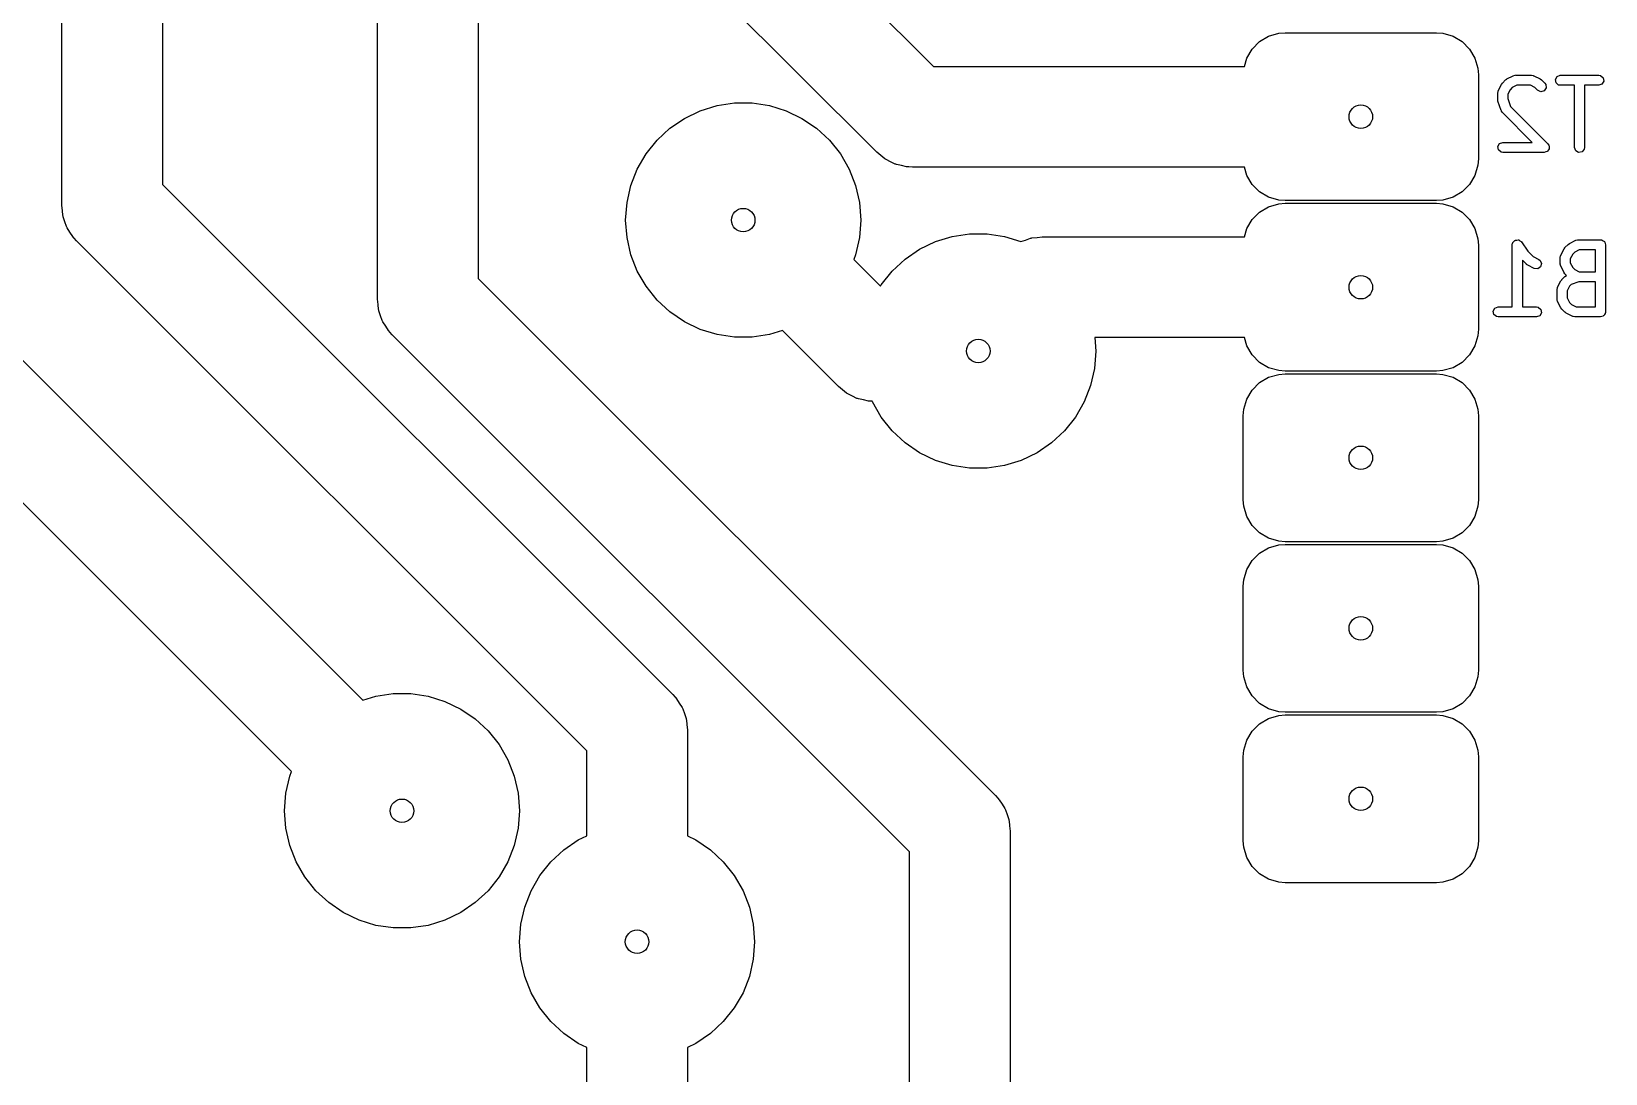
# Model space of a CAD drawing. Extents: x 90.5 to 180.6, y -135.5 to -50.2.
# Drawn here: x 156.03 to 179.46, y -83.64 to -68.12 of the extents above; entities that cross this region are included whole.
import ezdxf

# ---------------------------------------------------------------- set-up
doc = ezdxf.new("R2010")
doc.units = 0
doc.layers.add('BLACK', color=7, linetype='CONTINUOUS')

msp = doc.modelspace()

# ---------------------------------------------------------------- linework, layer by layer
at = {"layer": 'BLACK', "linetype": 'CONTINUOUS'}
for p, q in [((156.48, -70.705), (156.48, -55.05)), ((157.98, -55.3607), (157.98, -70.3943)), ((165.72, -64.8993), (169.456, -68.635)), ((161.18, -72.105), (161.18, -66.4244)), ((162.68, -66.4244), (162.68, -71.7943)), ((168.615, -69.9153), (165.136, -66.4368)), ((174.312, -68.2662), (174.447, -68.1864)), ((174.447, -68.1864), (174.597, -68.1427)), ((174.597, -68.1427), (174.695, -68.135)), ((174.695, -68.135), (176.945, -68.135)), ((176.945, -68.135), (177.043, -68.1427)), ((177.043, -68.1427), (177.193, -68.1864)), ((177.193, -68.1864), (177.328, -68.2662)), ((174.121, -68.5118), (174.201, -68.3769)), ((174.201, -68.3769), (174.312, -68.2662)), ((177.328, -68.2662), (177.439, -68.3769)), ((177.439, -68.3769), (177.519, -68.5118)), ((169.456, -68.635), (174.086, -68.635)), ((174.086, -68.635), (174.121, -68.5118)), ((177.519, -68.5118), (177.562, -68.6622)), ((177.562, -68.6622), (177.57, -68.76)), ((177.57, -68.76), (177.57, -70.01)), ((177.914, -68.9041), (177.927, -68.8861)), ((177.927, -68.8861), (177.928, -68.8846)), ((177.928, -68.8846), (177.976, -68.837)), ((177.976, -68.837), (177.994, -68.8241)), ((177.994, -68.8241), (177.995, -68.8229)), ((177.995, -68.8229), (178.09, -68.7753)), ((178.09, -68.7753), (178.115, -68.7679)), ((178.115, -68.7679), (178.12, -68.7689)), ((178.12, -68.7689), (178.124, -68.7674)), ((178.124, -68.7674), (178.362, -68.7674)), ((178.362, -68.7674), (178.388, -68.7719)), ((178.388, -68.7719), (178.391, -68.7748)), ((178.391, -68.7748), (178.395, -68.7753)), ((178.395, -68.7753), (178.491, -68.8229)), ((178.491, -68.8229), (178.509, -68.8363)), ((178.509, -68.8363), (178.51, -68.837)), ((178.51, -68.837), (178.558, -68.8846)), ((178.558, -68.8846), (178.573, -68.9059)), ((178.717, -68.8294), (178.742, -68.7849)), ((178.726, -68.8799), (178.717, -68.8294)), ((178.765, -68.9129), (178.726, -68.8799)), ((178.742, -68.7849), (178.79, -68.7674)), ((178.79, -68.7674), (179.362, -68.7674)), ((179.362, -68.7674), (179.388, -68.7719)), ((179.388, -68.7719), (179.427, -68.8049)), ((179.436, -68.8554), (179.41, -68.8998)), ((179.427, -68.8049), (179.436, -68.8554)), ((177.858, -69.0329), (177.863, -69.0072)), ((177.858, -69.1281), (177.858, -69.0329)), ((177.859, -69.1296), (177.858, -69.1281)), ((177.862, -69.1518), (177.859, -69.1296)), ((177.863, -69.0072), (177.866, -69.0038)), ((177.866, -68.9993), (177.914, -68.9041)), ((177.866, -69.0038), (177.866, -68.9993)), ((178.043, -68.982), (178.008, -69.0506)), ((178.008, -69.0506), (178.008, -69.1159)), ((178.008, -69.1159), (178.047, -69.2304)), ((178.073, -68.9516), (178.043, -68.982)), ((178.142, -68.9174), (178.073, -68.9516)), ((178.344, -68.9174), (178.142, -68.9174)), ((178.413, -68.9516), (178.344, -68.9174)), ((178.452, -68.9907), (178.413, -68.9516)), ((178.498, -69.0123), (178.452, -68.9907)), ((178.548, -68.9991), (178.498, -69.0123)), ((178.577, -68.957), (178.548, -68.9991)), ((178.573, -68.9059), (178.577, -68.957)), ((178.79, -68.9174), (178.765, -68.9129)), ((179.001, -68.9174), (178.79, -68.9174)), ((179.001, -69.8424), (179.001, -68.9174)), ((179.362, -68.9174), (179.151, -68.9174)), ((179.151, -68.9174), (179.151, -69.8424)), ((179.41, -68.8998), (179.362, -68.9174)), ((165.75, -69.4095), (165.986, -69.296)), ((165.986, -69.296), (166.236, -69.2189)), ((166.236, -69.2189), (166.494, -69.1799)), ((166.494, -69.1799), (166.756, -69.1799)), ((166.756, -69.1799), (167.014, -69.2189)), ((167.014, -69.2189), (167.264, -69.296)), ((167.264, -69.296), (167.5, -69.4095)), ((177.91, -69.2947), (177.862, -69.1518)), ((177.913, -69.2982), (177.91, -69.2947)), ((177.913, -69.3026), (177.913, -69.2982)), ((177.928, -69.324), (177.913, -69.3026)), ((178.371, -69.7674), (177.928, -69.324)), ((178.047, -69.2304), (178.605, -69.7893)), ((165.342, -69.7347), (165.534, -69.5568)), ((165.534, -69.5568), (165.75, -69.4095)), ((167.5, -69.4095), (167.716, -69.5568)), ((167.716, -69.5568), (167.908, -69.7347)), ((165.179, -69.9392), (165.342, -69.7347)), ((167.908, -69.7347), (168.071, -69.9392)), ((177.859, -69.8294), (177.885, -69.7849)), ((177.868, -69.8799), (177.859, -69.8294)), ((177.885, -69.7849), (177.933, -69.7674)), ((177.933, -69.7674), (178.371, -69.7674)), ((178.605, -69.7893), (178.615, -69.8028)), ((178.615, -69.8028), (178.617, -69.8049)), ((178.617, -69.8049), (178.618, -69.8069)), ((178.618, -69.8069), (178.62, -69.8107)), ((178.62, -69.8107), (178.622, -69.8332)), ((178.622, -69.8332), (178.626, -69.8554)), ((165.048, -70.1657), (165.179, -69.9392)), ((168.071, -69.9392), (168.202, -70.1657)), ((168.674, -69.9626), (168.615, -69.9153)), ((168.733, -70.0116), (168.674, -69.9626)), ((168.743, -70.0165), (168.733, -70.0116)), ((168.751, -70.0233), (168.743, -70.0165)), ((168.82, -70.0556), (168.751, -70.0233)), ((168.888, -70.0898), (168.82, -70.0556)), ((177.57, -70.01), (177.562, -70.1078)), ((177.908, -69.9129), (177.868, -69.8799)), ((177.933, -69.9174), (177.908, -69.9129)), ((178.552, -69.9174), (177.933, -69.9174)), ((178.574, -69.9097), (178.552, -69.9174)), ((178.595, -69.9038), (178.574, -69.9097)), ((178.597, -69.901), (178.595, -69.9038)), ((178.601, -69.8998), (178.597, -69.901)), ((178.612, -69.8803), (178.601, -69.8998)), ((178.625, -69.8618), (178.612, -69.8803)), ((178.626, -69.8554), (178.625, -69.8584)), ((178.625, -69.8584), (178.625, -69.8618)), ((179.019, -69.8906), (179.001, -69.8424)), ((179.063, -69.9162), (179.019, -69.8906)), ((179.114, -69.9073), (179.063, -69.9162)), ((179.147, -69.868), (179.114, -69.9073)), ((179.151, -69.8424), (179.147, -69.868)), ((164.953, -70.4092), (165.048, -70.1657)), ((168.202, -70.1657), (168.297, -70.4092)), ((168.899, -70.0923), (168.888, -70.0898)), ((168.909, -70.0969), (168.899, -70.0923)), ((168.984, -70.1123), (168.909, -70.0969)), ((169.058, -70.1299), (168.984, -70.1123)), ((169.073, -70.1308), (169.058, -70.1299)), ((169.08, -70.1321), (169.073, -70.1308)), ((169.091, -70.1318), (169.08, -70.1321)), ((169.145, -70.135), (169.091, -70.1318)), ((174.086, -70.135), (169.145, -70.135)), ((174.121, -70.2582), (174.086, -70.135)), ((174.201, -70.3931), (174.121, -70.2582)), ((177.519, -70.2582), (177.439, -70.3931)), ((177.562, -70.1078), (177.519, -70.2582)), ((157.98, -70.3943), (165.575, -77.9897)), ((164.895, -70.6642), (164.953, -70.4092)), ((168.297, -70.4092), (168.355, -70.6642)), ((174.312, -70.5038), (174.201, -70.3931)), ((174.447, -70.5836), (174.312, -70.5038)), ((177.328, -70.5038), (177.193, -70.5836)), ((177.439, -70.3931), (177.328, -70.5038)), ((156.489, -70.7807), (156.48, -70.705)), ((164.875, -70.925), (164.895, -70.6642)), ((168.355, -70.6642), (168.375, -70.925)), ((174.312, -70.8062), (174.447, -70.7264)), ((174.597, -70.6273), (174.447, -70.5836)), ((174.447, -70.7264), (174.597, -70.6827)), ((174.695, -70.635), (174.597, -70.6273)), ((174.597, -70.6827), (174.695, -70.675)), ((176.945, -70.635), (174.695, -70.635)), ((174.695, -70.675), (176.945, -70.675)), ((177.043, -70.6273), (176.945, -70.635)), ((176.945, -70.675), (177.043, -70.6827)), ((177.193, -70.5836), (177.043, -70.6273)), ((177.043, -70.6827), (177.193, -70.7264)), ((177.193, -70.7264), (177.328, -70.8062)), ((156.495, -70.8567), (156.489, -70.7807)), ((156.499, -70.8671), (156.495, -70.8567)), ((156.5, -70.878), (156.499, -70.8671)), ((156.526, -70.9496), (156.5, -70.878)), ((156.55, -71.022), (156.526, -70.9496)), ((164.895, -71.1858), (164.875, -70.925)), ((168.375, -70.925), (168.355, -71.1858)), ((174.121, -71.0518), (174.201, -70.9169)), ((174.201, -70.9169), (174.312, -70.8062)), ((177.328, -70.8062), (177.439, -70.9169)), ((177.439, -70.9169), (177.519, -71.0518)), ((156.556, -71.0313), (156.55, -71.022)), ((156.56, -71.0416), (156.556, -71.0313)), ((156.602, -71.1053), (156.56, -71.0416)), ((156.642, -71.1702), (156.602, -71.1053)), ((156.652, -71.1816), (156.642, -71.1702)), ((156.655, -71.1871), (156.652, -71.1816)), ((156.663, -71.1946), (156.655, -71.1871)), ((156.7, -71.2353), (156.663, -71.1946)), ((164.295, -78.8307), (156.7, -71.2353)), ((164.953, -71.4408), (164.895, -71.1858)), ((168.355, -71.1858), (168.297, -71.4408)), ((169.486, -71.246), (169.736, -71.1689)), ((169.736, -71.1689), (169.994, -71.1299)), ((169.994, -71.1299), (170.256, -71.1299)), ((170.256, -71.1299), (170.514, -71.1689)), ((170.514, -71.1689), (170.76, -71.2446)), ((170.76, -71.2446), (170.83, -71.2213)), ((170.83, -71.2213), (170.902, -71.1952)), ((170.902, -71.1952), (170.913, -71.1939)), ((170.913, -71.1939), (170.923, -71.1905)), ((170.923, -71.1905), (170.999, -71.1839)), ((170.999, -71.1839), (171.075, -71.175)), ((171.075, -71.175), (174.086, -71.175)), ((174.086, -71.175), (174.121, -71.0518)), ((177.519, -71.0518), (177.562, -71.2022)), ((177.562, -71.2022), (177.57, -71.3)), ((178.099, -71.2441), (178.112, -71.2274)), ((178.112, -71.2274), (178.117, -71.2267)), ((178.117, -71.2267), (178.12, -71.2237)), ((178.12, -71.2237), (178.142, -71.2223)), ((178.142, -71.2223), (178.163, -71.2185)), ((178.163, -71.2185), (178.167, -71.2207)), ((178.167, -71.2207), (178.171, -71.2204)), ((178.171, -71.2204), (178.189, -71.2333)), ((178.189, -71.2333), (178.207, -71.2442)), ((178.926, -71.2729), (179.021, -71.2253)), ((179.021, -71.2253), (179.046, -71.2179)), ((179.046, -71.2179), (179.051, -71.2189)), ((179.051, -71.2189), (179.055, -71.2174)), ((179.055, -71.2174), (179.388, -71.2174)), ((179.388, -71.2174), (179.398, -71.2191)), ((179.398, -71.2191), (179.401, -71.2185)), ((179.401, -71.2185), (179.404, -71.2202)), ((179.404, -71.2202), (179.414, -71.2219)), ((179.414, -71.2219), (179.429, -71.2344)), ((179.429, -71.2344), (179.446, -71.2442)), ((165.048, -71.6843), (164.953, -71.4408)), ((168.297, -71.4408), (168.27, -71.5096)), ((169.034, -71.5068), (169.25, -71.3595)), ((169.25, -71.3595), (169.486, -71.246)), ((177.57, -71.3), (177.57, -72.55)), ((178.075, -71.2924), (178.08, -71.2667)), ((178.075, -72.2174), (178.075, -71.2924)), ((178.08, -71.2667), (178.082, -71.2634)), ((178.082, -71.2634), (178.083, -71.2591)), ((178.083, -71.2591), (178.099, -71.2441)), ((178.207, -71.2442), (178.209, -71.2482)), ((178.209, -71.2482), (178.212, -71.2508)), ((178.212, -71.2508), (178.304, -71.3875)), ((178.304, -71.3875), (178.385, -71.4688)), ((178.385, -71.4688), (178.469, -71.511)), ((178.789, -71.4829), (178.794, -71.4572)), ((178.794, -71.4572), (178.797, -71.4538)), ((178.797, -71.4493), (178.845, -71.3541)), ((178.797, -71.4538), (178.797, -71.4493)), ((178.845, -71.3541), (178.858, -71.3361)), ((178.858, -71.3361), (178.859, -71.3346)), ((178.859, -71.3346), (178.906, -71.287)), ((178.906, -71.287), (178.925, -71.2741)), ((178.925, -71.2741), (178.926, -71.2729)), ((178.974, -71.432), (178.939, -71.5006)), ((179.004, -71.4016), (178.974, -71.432)), ((179.072, -71.3674), (179.004, -71.4016)), ((179.313, -71.3674), (179.072, -71.3674)), ((179.313, -71.6936), (179.313, -71.3674)), ((179.446, -71.2442), (179.448, -71.2505)), ((179.448, -71.2505), (179.453, -71.2549)), ((179.453, -71.2549), (179.456, -71.2741)), ((179.456, -71.2741), (179.463, -71.2924)), ((179.463, -71.2924), (179.463, -72.2924)), ((165.179, -71.9108), (165.048, -71.6843)), ((168.27, -71.5096), (168.668, -71.9077)), ((168.679, -71.8892), (168.842, -71.6847)), ((168.842, -71.6847), (169.034, -71.5068)), ((178.287, -71.5835), (178.225, -71.5211)), ((178.225, -71.5211), (178.225, -72.2174)), ((178.289, -71.5842), (178.287, -71.5835)), ((178.307, -71.5976), (178.289, -71.5842)), ((178.402, -71.6452), (178.307, -71.5976)), ((178.453, -71.651), (178.402, -71.6452)), ((178.496, -71.6228), (178.453, -71.651)), ((178.469, -71.511), (178.49, -71.5265)), ((178.49, -71.5265), (178.511, -71.5736)), ((178.511, -71.5736), (178.496, -71.6228)), ((178.789, -71.5781), (178.789, -71.4829)), ((178.791, -71.5823), (178.789, -71.5781)), ((178.79, -71.5867), (178.791, -71.5823)), ((178.797, -71.6116), (178.79, -71.5867)), ((178.845, -71.7069), (178.797, -71.6116)), ((178.846, -71.708), (178.845, -71.7069)), ((178.859, -71.7264), (178.846, -71.708)), ((178.939, -71.5006), (178.939, -71.5604)), ((178.939, -71.5604), (178.974, -71.6289)), ((178.974, -71.6289), (179.004, -71.6593)), ((179.004, -71.6593), (179.072, -71.6936)), ((179.072, -71.6936), (179.313, -71.6936)), ((154.67, -71.7882), (160.96, -78.0781)), ((162.68, -71.7943), (170.38, -79.4947)), ((165.342, -72.1153), (165.179, -71.9108)), ((168.668, -71.9077), (168.679, -71.8892)), ((178.742, -71.959), (178.746, -71.9334)), ((178.746, -71.9334), (178.749, -71.93)), ((178.749, -71.93), (178.75, -71.9255)), ((178.75, -71.9255), (178.797, -71.8303)), ((178.797, -71.8303), (178.811, -71.8123)), ((178.811, -71.8108), (178.859, -71.7632)), ((178.811, -71.8123), (178.811, -71.8108)), ((178.881, -71.7482), (178.859, -71.7264)), ((178.859, -71.7632), (178.88, -71.7482)), ((178.88, -71.7482), (178.881, -71.7482)), ((178.926, -71.9082), (178.892, -71.9768)), ((178.952, -71.8817), (178.926, -71.9082)), ((179.067, -71.8436), (178.952, -71.8817)), ((179.313, -71.8436), (179.067, -71.8436)), ((179.313, -72.2174), (179.313, -71.8436)), ((161.189, -72.1807), (161.18, -72.105)), ((165.534, -72.2932), (165.342, -72.1153)), ((178.742, -72.1019), (178.742, -71.959)), ((178.743, -72.1061), (178.742, -72.1019)), ((178.742, -72.1105), (178.743, -72.1061)), ((178.75, -72.1354), (178.742, -72.1105)), ((178.797, -72.2307), (178.75, -72.1354)), ((178.892, -71.9768), (178.892, -72.0842)), ((178.892, -72.0842), (178.926, -72.1527)), ((178.926, -72.1527), (178.956, -72.1831)), ((161.195, -72.2567), (161.189, -72.1807)), ((161.199, -72.2671), (161.195, -72.2567)), ((161.2, -72.278), (161.199, -72.2671)), ((161.226, -72.3496), (161.2, -72.278)), ((161.25, -72.422), (161.226, -72.3496)), ((165.75, -72.4405), (165.534, -72.2932)), ((177.79, -72.2794), (177.816, -72.2349)), ((177.799, -72.3299), (177.79, -72.2794)), ((177.839, -72.3629), (177.799, -72.3299)), ((177.816, -72.2349), (177.864, -72.2174)), ((177.864, -72.3674), (177.839, -72.3629)), ((177.864, -72.2174), (178.075, -72.2174)), ((178.436, -72.3674), (177.864, -72.3674)), ((178.225, -72.2174), (178.436, -72.2174)), ((178.436, -72.2174), (178.461, -72.2219)), ((178.484, -72.3498), (178.436, -72.3674)), ((178.461, -72.2219), (178.501, -72.2549)), ((178.51, -72.3054), (178.484, -72.3498)), ((178.501, -72.2549), (178.51, -72.3054)), ((178.798, -72.2318), (178.797, -72.2307)), ((178.811, -72.2502), (178.798, -72.2318)), ((178.859, -72.2978), (178.811, -72.2502)), ((178.86, -72.2985), (178.859, -72.2978)), ((178.878, -72.3118), (178.86, -72.2985)), ((178.974, -72.3595), (178.878, -72.3118)), ((178.956, -72.1831), (179.025, -72.2174)), ((178.978, -72.36), (178.974, -72.3595)), ((178.981, -72.3629), (178.978, -72.36)), ((179.007, -72.3674), (178.981, -72.3629)), ((179.388, -72.3674), (179.007, -72.3674)), ((179.025, -72.2174), (179.313, -72.2174)), ((179.406, -72.3607), (179.388, -72.3674)), ((179.426, -72.3573), (179.406, -72.3607)), ((179.43, -72.3521), (179.426, -72.3573)), ((179.436, -72.3498), (179.43, -72.3521)), ((179.446, -72.333), (179.436, -72.3498)), ((179.459, -72.318), (179.446, -72.333)), ((179.46, -72.3083), (179.459, -72.318)), ((179.462, -72.3054), (179.46, -72.3083)), ((179.463, -72.2924), (179.461, -72.3021)), ((179.461, -72.3021), (179.462, -72.3054)), ((159.9, -79.1392), (153.39, -72.6291)), ((161.256, -72.4313), (161.25, -72.422)), ((161.26, -72.4416), (161.256, -72.4313)), ((161.302, -72.5053), (161.26, -72.4416)), ((161.342, -72.5702), (161.302, -72.5053)), ((161.352, -72.5816), (161.342, -72.5702)), ((161.355, -72.5871), (161.352, -72.5816)), ((161.363, -72.5946), (161.355, -72.5871)), ((161.4, -72.6353), (161.363, -72.5946)), ((169.1, -80.3357), (161.4, -72.6353)), ((165.986, -72.554), (165.75, -72.4405)), ((166.236, -72.6311), (165.986, -72.554)), ((166.494, -72.6701), (166.236, -72.6311)), ((167.014, -72.6311), (166.756, -72.6701)), ((167.21, -72.5708), (167.014, -72.6311)), ((168.045, -73.4053), (167.21, -72.5708)), ((177.57, -72.55), (177.562, -72.6478)), ((166.756, -72.6701), (166.494, -72.6701)), ((171.875, -72.875), (171.855, -73.1358)), ((174.086, -72.675), (171.86, -72.675)), ((171.86, -72.675), (171.875, -72.875)), ((174.121, -72.7982), (174.086, -72.675)), ((174.201, -72.9331), (174.121, -72.7982)), ((177.519, -72.7982), (177.439, -72.9331)), ((177.562, -72.6478), (177.519, -72.7982)), ((174.312, -73.0438), (174.201, -72.9331)), ((174.447, -73.1236), (174.312, -73.0438)), ((177.328, -73.0438), (177.193, -73.1236)), ((177.439, -72.9331), (177.328, -73.0438)), ((171.855, -73.1358), (171.797, -73.3908)), ((174.201, -73.4569), (174.312, -73.3462)), ((174.312, -73.3462), (174.447, -73.2664)), ((174.597, -73.1673), (174.447, -73.1236)), ((174.447, -73.2664), (174.597, -73.2227)), ((174.695, -73.175), (174.597, -73.1673)), ((174.597, -73.2227), (174.695, -73.215)), ((176.945, -73.175), (174.695, -73.175)), ((174.695, -73.215), (176.945, -73.215)), ((177.043, -73.1673), (176.945, -73.175)), ((176.945, -73.215), (177.043, -73.2227)), ((177.193, -73.1236), (177.043, -73.1673)), ((177.043, -73.2227), (177.193, -73.2664)), ((177.193, -73.2664), (177.328, -73.3462)), ((177.328, -73.3462), (177.439, -73.4569)), ((168.104, -73.4526), (168.045, -73.4053)), ((168.163, -73.5016), (168.104, -73.4526)), ((168.173, -73.5065), (168.163, -73.5016)), ((168.181, -73.5133), (168.173, -73.5065)), ((168.25, -73.5456), (168.181, -73.5133)), ((168.318, -73.5798), (168.25, -73.5456)), ((168.329, -73.5823), (168.318, -73.5798)), ((168.339, -73.5869), (168.329, -73.5823)), ((171.797, -73.3908), (171.702, -73.6343)), ((174.121, -73.5918), (174.201, -73.4569)), ((177.439, -73.4569), (177.519, -73.5918)), ((168.414, -73.6023), (168.339, -73.5869)), ((168.488, -73.6199), (168.414, -73.6023)), ((168.503, -73.6208), (168.488, -73.6199)), ((168.51, -73.6221), (168.503, -73.6208)), ((168.521, -73.6218), (168.51, -73.6221)), ((168.544, -73.6232), (168.521, -73.6218)), ((168.548, -73.6343), (168.544, -73.6232)), ((168.679, -73.8608), (168.548, -73.6343)), ((171.702, -73.6343), (171.571, -73.8608)), ((174.07, -73.84), (174.078, -73.7422)), ((174.078, -73.7422), (174.121, -73.5918)), ((177.519, -73.5918), (177.562, -73.7422)), ((177.562, -73.7422), (177.57, -73.84)), ((168.842, -74.0653), (168.679, -73.8608)), ((171.571, -73.8608), (171.408, -74.0653)), ((174.07, -75.09), (174.07, -73.84)), ((177.57, -73.84), (177.57, -75.09)), ((169.034, -74.2432), (168.842, -74.0653)), ((169.25, -74.3905), (169.034, -74.2432)), ((171.216, -74.2432), (171, -74.3905)), ((171.408, -74.0653), (171.216, -74.2432)), ((169.486, -74.504), (169.25, -74.3905)), ((169.736, -74.5811), (169.486, -74.504)), ((170.764, -74.504), (170.514, -74.5811)), ((171, -74.3905), (170.764, -74.504)), ((169.994, -74.6201), (169.736, -74.5811)), ((170.256, -74.6201), (169.994, -74.6201)), ((170.514, -74.5811), (170.256, -74.6201)), ((174.078, -75.1878), (174.07, -75.09)), ((174.121, -75.3382), (174.078, -75.1878)), ((177.562, -75.1878), (177.519, -75.3382)), ((177.57, -75.09), (177.562, -75.1878)), ((174.201, -75.4731), (174.121, -75.3382)), ((177.519, -75.3382), (177.439, -75.4731)), ((174.312, -75.5838), (174.201, -75.4731)), ((174.447, -75.6636), (174.312, -75.5838)), ((174.597, -75.7073), (174.447, -75.6636)), ((177.193, -75.6636), (177.043, -75.7073)), ((177.328, -75.5838), (177.193, -75.6636)), ((177.439, -75.4731), (177.328, -75.5838)), ((174.201, -75.9969), (174.312, -75.8862)), ((174.312, -75.8862), (174.447, -75.8064)), ((174.447, -75.8064), (174.597, -75.7627)), ((174.695, -75.715), (174.597, -75.7073)), ((174.597, -75.7627), (174.695, -75.755)), ((176.945, -75.715), (174.695, -75.715)), ((174.695, -75.755), (176.945, -75.755)), ((177.043, -75.7073), (176.945, -75.715)), ((176.945, -75.755), (177.043, -75.7627)), ((177.043, -75.7627), (177.193, -75.8064)), ((177.193, -75.8064), (177.328, -75.8862)), ((177.328, -75.8862), (177.439, -75.9969)), ((174.078, -76.2822), (174.121, -76.1318)), ((174.121, -76.1318), (174.201, -75.9969)), ((177.439, -75.9969), (177.519, -76.1318)), ((177.519, -76.1318), (177.562, -76.2822)), ((174.07, -76.38), (174.078, -76.2822)), ((174.07, -77.63), (174.07, -76.38)), ((177.562, -76.2822), (177.57, -76.38)), ((177.57, -76.38), (177.57, -77.63)), ((174.078, -77.7278), (174.07, -77.63)), ((174.121, -77.8782), (174.078, -77.7278)), ((177.562, -77.7278), (177.519, -77.8782)), ((177.57, -77.63), (177.562, -77.7278)), ((160.96, -78.0781), (161.156, -78.0177)), ((161.156, -78.0177), (161.414, -77.9787)), ((161.414, -77.9787), (161.676, -77.9787)), ((161.676, -77.9787), (161.934, -78.0177)), ((161.934, -78.0177), (162.184, -78.0948)), ((165.575, -77.9897), (165.612, -78.0304)), ((165.612, -78.0304), (165.62, -78.0379)), ((174.201, -78.0131), (174.121, -77.8782)), ((174.312, -78.1238), (174.201, -78.0131)), ((177.439, -78.0131), (177.328, -78.1238)), ((177.519, -77.8782), (177.439, -78.0131)), ((162.184, -78.0948), (162.42, -78.2083)), ((162.42, -78.2083), (162.636, -78.3556)), ((165.62, -78.0379), (165.623, -78.0434)), ((165.623, -78.0434), (165.633, -78.0548)), ((165.633, -78.0548), (165.673, -78.1197)), ((165.673, -78.1197), (165.715, -78.1834)), ((165.715, -78.1834), (165.719, -78.1937)), ((165.719, -78.1937), (165.725, -78.203)), ((165.725, -78.203), (165.749, -78.2754)), ((174.447, -78.2036), (174.312, -78.1238)), ((174.597, -78.2473), (174.447, -78.2036)), ((174.695, -78.255), (174.597, -78.2473)), ((176.945, -78.255), (174.695, -78.255)), ((177.043, -78.2473), (176.945, -78.255)), ((177.193, -78.2036), (177.043, -78.2473)), ((177.328, -78.1238), (177.193, -78.2036)), ((162.636, -78.3556), (162.828, -78.5335)), ((165.749, -78.2754), (165.775, -78.347)), ((165.775, -78.347), (165.776, -78.3579)), ((165.776, -78.3579), (165.78, -78.3683)), ((165.78, -78.3683), (165.786, -78.4443)), ((165.786, -78.4443), (165.795, -78.52)), ((174.201, -78.5369), (174.312, -78.4262)), ((174.312, -78.4262), (174.447, -78.3464)), ((174.447, -78.3464), (174.597, -78.3027)), ((174.597, -78.3027), (174.695, -78.295)), ((174.695, -78.295), (176.945, -78.295)), ((176.945, -78.295), (177.043, -78.3027)), ((177.043, -78.3027), (177.193, -78.3464)), ((177.193, -78.3464), (177.328, -78.4262)), ((177.328, -78.4262), (177.439, -78.5369)), ((162.828, -78.5335), (162.991, -78.738)), ((162.991, -78.738), (163.122, -78.9645)), ((165.795, -78.52), (165.795, -80.0981)), ((174.078, -78.8222), (174.121, -78.6718)), ((174.121, -78.6718), (174.201, -78.5369)), ((177.439, -78.5369), (177.519, -78.6718)), ((177.519, -78.6718), (177.562, -78.8222)), ((163.122, -78.9645), (163.217, -79.208)), ((164.295, -80.0981), (164.295, -78.8307)), ((174.07, -78.92), (174.078, -78.8222)), ((174.07, -80.17), (174.07, -78.92)), ((177.562, -78.8222), (177.57, -78.92)), ((177.57, -78.92), (177.57, -80.17)), ((159.873, -79.208), (159.9, -79.1392)), ((159.815, -79.463), (159.873, -79.208)), ((163.217, -79.208), (163.275, -79.463)), ((159.795, -79.7238), (159.815, -79.463)), ((163.275, -79.463), (163.295, -79.7238)), ((170.38, -79.4947), (170.417, -79.5354)), ((170.417, -79.5354), (170.425, -79.5429)), ((170.425, -79.5429), (170.428, -79.5484)), ((170.428, -79.5484), (170.438, -79.5598)), ((170.438, -79.5598), (170.478, -79.6247)), ((170.478, -79.6247), (170.52, -79.6884)), ((159.815, -79.9846), (159.795, -79.7238)), ((163.295, -79.7238), (163.275, -79.9846)), ((170.52, -79.6884), (170.524, -79.6987)), ((170.524, -79.6987), (170.53, -79.708)), ((170.53, -79.708), (170.554, -79.7804)), ((170.554, -79.7804), (170.58, -79.852)), ((170.58, -79.852), (170.581, -79.8629)), ((170.581, -79.8629), (170.585, -79.8733)), ((170.585, -79.8733), (170.591, -79.9493)), ((159.873, -80.2396), (159.815, -79.9846)), ((163.275, -79.9846), (163.217, -80.2396)), ((164.17, -80.1583), (164.295, -80.0981)), ((165.795, -80.0981), (165.92, -80.1583)), ((170.591, -79.9493), (170.6, -80.025)), ((170.6, -80.025), (170.6, -86.43)), ((159.968, -80.4831), (159.873, -80.2396)), ((163.217, -80.2396), (163.122, -80.4831)), ((163.762, -80.4835), (163.954, -80.3056)), ((163.954, -80.3056), (164.17, -80.1583)), ((165.92, -80.1583), (166.136, -80.3056)), ((166.136, -80.3056), (166.328, -80.4835)), ((169.1, -86.1193), (169.1, -80.3357)), ((174.078, -80.2678), (174.07, -80.17)), ((174.121, -80.4182), (174.078, -80.2678)), ((177.562, -80.2678), (177.519, -80.4182)), ((177.57, -80.17), (177.562, -80.2678)), ((160.099, -80.7096), (159.968, -80.4831)), ((163.122, -80.4831), (162.991, -80.7096)), ((163.599, -80.688), (163.762, -80.4835)), ((166.328, -80.4835), (166.491, -80.688)), ((174.201, -80.5531), (174.121, -80.4182)), ((174.312, -80.6638), (174.201, -80.5531)), ((177.439, -80.5531), (177.328, -80.6638)), ((177.519, -80.4182), (177.439, -80.5531)), ((160.262, -80.9141), (160.099, -80.7096)), ((162.991, -80.7096), (162.828, -80.9141)), ((163.468, -80.9145), (163.599, -80.688)), ((166.491, -80.688), (166.622, -80.9145)), ((174.447, -80.7436), (174.312, -80.6638)), ((174.597, -80.7873), (174.447, -80.7436)), ((174.695, -80.795), (174.597, -80.7873)), ((176.945, -80.795), (174.695, -80.795)), ((177.043, -80.7873), (176.945, -80.795)), ((177.193, -80.7436), (177.043, -80.7873)), ((177.328, -80.6638), (177.193, -80.7436)), ((160.454, -81.092), (160.262, -80.9141)), ((162.828, -80.9141), (162.636, -81.092)), ((163.373, -81.158), (163.468, -80.9145)), ((166.622, -80.9145), (166.717, -81.158)), ((160.67, -81.2394), (160.454, -81.092)), ((160.906, -81.3528), (160.67, -81.2394)), ((162.42, -81.2394), (162.184, -81.3528)), ((162.636, -81.092), (162.42, -81.2394)), ((163.315, -81.413), (163.373, -81.158)), ((166.717, -81.158), (166.775, -81.413)), ((161.156, -81.4299), (160.906, -81.3528)), ((161.414, -81.4689), (161.156, -81.4299)), ((161.676, -81.4689), (161.414, -81.4689)), ((161.934, -81.4299), (161.676, -81.4689)), ((162.184, -81.3528), (161.934, -81.4299)), ((163.295, -81.6738), (163.315, -81.413)), ((166.775, -81.413), (166.795, -81.6738)), ((163.315, -81.9346), (163.295, -81.6738)), ((166.795, -81.6738), (166.775, -81.9346)), ((163.373, -82.1896), (163.315, -81.9346)), ((166.775, -81.9346), (166.717, -82.1896)), ((163.468, -82.4331), (163.373, -82.1896)), ((166.717, -82.1896), (166.622, -82.4331)), ((163.599, -82.6596), (163.468, -82.4331)), ((166.622, -82.4331), (166.491, -82.6596)), ((163.762, -82.8641), (163.599, -82.6596)), ((166.491, -82.6596), (166.328, -82.8641)), ((163.954, -83.042), (163.762, -82.8641)), ((166.328, -82.8641), (166.136, -83.042)), ((164.17, -83.1894), (163.954, -83.042)), ((164.295, -83.2496), (164.17, -83.1894)), ((165.92, -83.1894), (165.795, -83.2496)), ((166.136, -83.042), (165.92, -83.1894)), ((164.295, -87.0843), (164.295, -83.2496)), ((165.795, -83.2496), (165.795, -87.395))]:
    msp.add_line(p, q, dxfattribs=at)
at = {"layer": 'BLACK'}
for centre in [(175.82, -69.385), (166.625, -70.925), (175.82, -71.925), (170.125, -72.875), (175.82, -74.465), (175.82, -77.005), (175.82, -79.545), (161.545, -79.7238), (165.045, -81.6738)]:
    msp.add_circle(centre, 0.175, dxfattribs=at)

doc.saveas('drawing.dxf')
